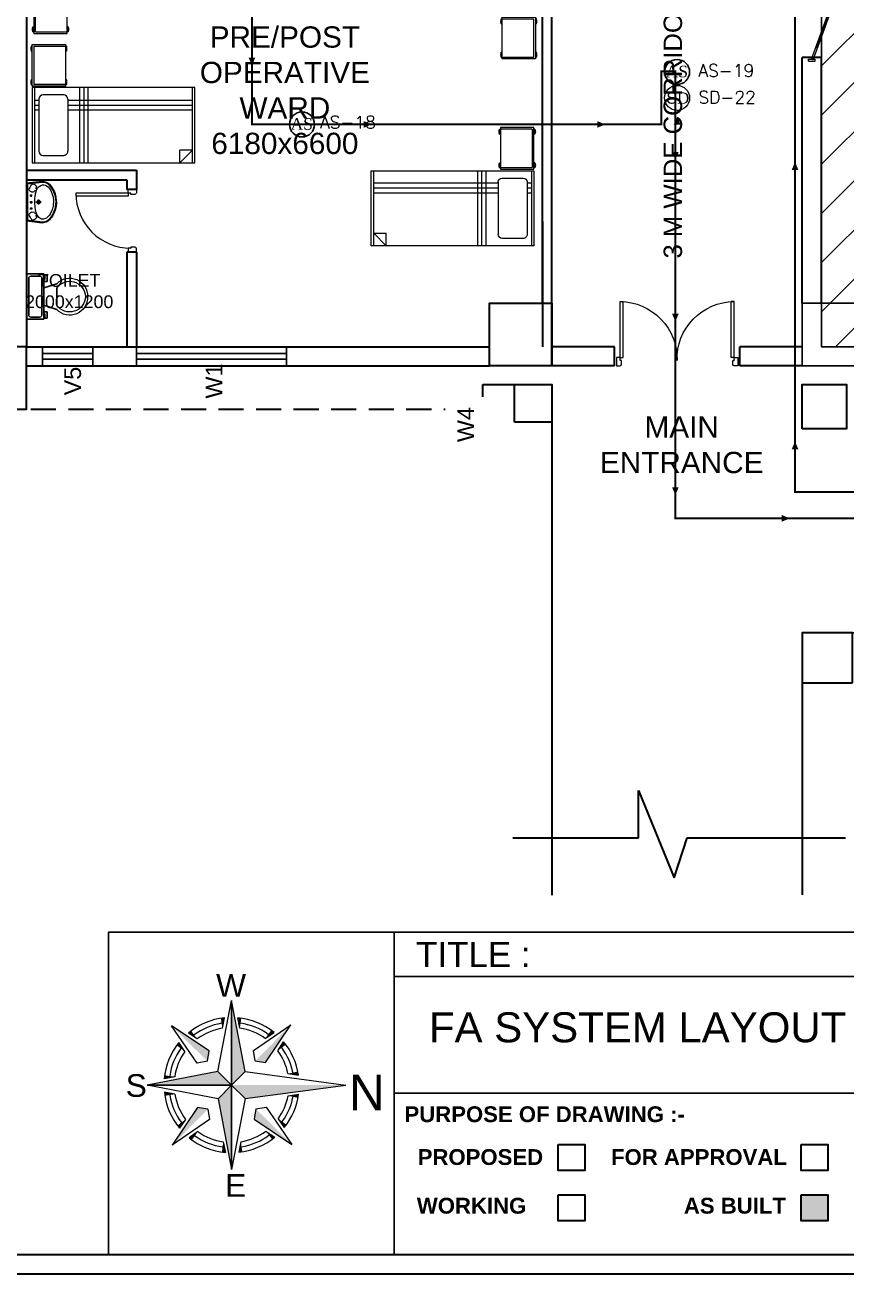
# Model space of a CAD drawing. Header units: millimetres. Extents: x 3552052 to 4144896, y -707811 to -630695.
# Drawn here: x 3879133 to 3888972, y -666235 to -651262 of the extents above; entities that cross this region are included whole.
import ezdxf
from ezdxf.enums import TextEntityAlignment as Align

# ---------------------------------------------------------------- set-up
doc = ezdxf.new("R2010")
doc.units = ezdxf.units.MM
doc.header["$LTSCALE"] = 6
doc.header["$MEASUREMENT"] = 0
doc.linetypes.add('HIDDEN', pattern=[0.375, 0.25, -0.125])
doc.layers.get('0').update_dxf_attribs({"linetype": 'CONTINUOUS', "lineweight": 0})
for name, color, linetype, lineweight in [('0.0', 8, 'CONTINUOUS', 0), ('Chajja', 7, 'CONTINUOUS', 0), ('COL', 5, 'CONTINUOUS', 0), ('D.F', 251, 'CONTINUOUS', 0), ('DIM', 7, 'CONTINUOUS', 0), ('DOOR', 44, 'CONTINUOUS', 0), ('FA-ABOVE SMOKE DETECTOR', 6, 'CONTINUOUS', 25), ('FA-BELOW SMOKE DERECTOR', 1, 'CONTINUOUS', 0), ('FA-FIRE TEXT', 7, 'CONTINUOUS', 0), ('formate text', 8, 'CONTINUOUS', 0), ('furniture', 33, 'CONTINUOUS', 0), ('JOINERY', 7, 'CONTINUOUS', 0), ('MEP_HVAC_TEXT', 7, 'CONTINUOUS', 0), ('TITLE', 7, 'CONTINUOUS', 0), ('WALL', 8, 'CONTINUOUS', 0), ('Window', 161, 'CONTINUOUS', 0)]:
    doc.layers.add(name, color=color, linetype=linetype, lineweight=lineweight)
doc.layers.add('FA-LOOPING', color=200, linetype='CONTINUOUS')
doc.styles.add('ARIAL', font='arial.ttf')
doc.styles.add('FORMATE', font='arialbd.ttf')
doc.styles.add('PDF Times New Roman', font='times.ttf')
doc.styles.add('ROMANS', font='romans.shx')
doc.styles.add('style3', font='arialbd.ttf')

# ---------------------------------------------------------------- blocks, each defined once
blk = doc.blocks.new('Z$W@#5624')
at = {"layer": 'DOOR'}
for p, q in [((1770, 446), (949, 745)), ((1779, 470), (957, 769)), ((1122, 709), (1113, 685)), ((1610, 518), (1117, 697)), ((0, 499), (25, 499)), ((0, 400), (0, 499)), ((0, 400), (25, 400)), ((19, 429), (28, 453)), ((19, 429), (840, 130)), ((25, 400), (25, 499)), ((28, 453), (849, 154)), ((183, 369), (192, 393)), ((188, 381), (680, 202)), ((1614, 529), (1606, 506)), ((1779, 470), (1770, 446)), ((1798, 499), (1773, 499)), ((1773, 400), (1773, 499)), ((1798, 400), (1773, 400)), ((1798, 400), (1798, 499)), ((685, 214), (676, 190))]:
    blk.add_line(p, q, dxfattribs=at)
at = {"layer": 'DOOR', "color": 145, "extrusion": (0, 0, -1)}
for centre, start_param, end_param in [((0, 449), -0.523599, 0.523599), ((1798, 449), 2.617994, 3.665191)]:
    blk.add_ellipse(centre, major_axis=(899, 0), ratio=1, start_param=start_param, end_param=end_param, dxfattribs=at)
blk = doc.blocks.new('A$C45A5314D')
at = {"layer": 'furniture', "color": 6, "ltscale": 0.75}
for p, q in [((-1962, 946), (-1950, 946)), ((-1962, 946), (-1950, 946)), ((-1962, 946), (-1962, 887)), ((-1962, 944), (-1950, 944)), ((-1962, 943), (-1950, 943)), ((-1962, 941), (-1950, 941)), ((-1962, 939), (-1950, 939)), ((-1962, 936), (-1950, 936)), ((-1962, 932), (-1950, 932)), ((-1962, 927), (-1950, 927)), ((-1962, 921), (-1950, 921)), ((-1962, 913), (-1950, 913)), ((-1962, 907), (-1950, 907)), ((-1962, 902), (-1950, 902)), ((-1950, 967), (-1550, 967)), ((-1950, 467), (-1950, 967)), ((-1930, 948), (-1930, 487)), ((-1930, 948), (-1550, 948)), ((-1550, 967), (-1550, 467)), ((-1538, 946), (-1550, 946)), ((-1538, 946), (-1550, 946)), ((-1538, 944), (-1550, 944)), ((-1538, 943), (-1550, 943)), ((-1538, 941), (-1550, 941)), ((-1538, 939), (-1550, 939)), ((-1538, 936), (-1550, 936)), ((-1538, 932), (-1550, 932)), ((-1538, 927), (-1550, 927)), ((-1538, 921), (-1550, 921)), ((-1538, 913), (-1550, 913)), ((-1538, 907), (-1550, 907)), ((-1538, 902), (-1550, 902)), ((-1538, 946), (-1538, 887)), ((-1962, 898), (-1950, 898)), ((-1962, 895), (-1950, 895)), ((-1962, 892), (-1950, 892)), ((-1962, 891), (-1950, 891)), ((-1962, 889), (-1950, 889)), ((-1962, 888), (-1950, 888)), ((-1962, 887), (-1950, 887)), ((-1538, 898), (-1550, 898)), ((-1538, 895), (-1550, 895)), ((-1538, 892), (-1550, 892)), ((-1538, 891), (-1550, 891)), ((-1538, 889), (-1550, 889)), ((-1538, 888), (-1550, 888)), ((-1538, 887), (-1550, 887)), ((-1962, 545), (-1950, 545)), ((-1962, 545), (-1950, 545)), ((-1962, 545), (-1962, 486)), ((-1962, 543), (-1950, 543)), ((-1962, 542), (-1950, 542)), ((-1962, 540), (-1950, 540)), ((-1962, 538), (-1950, 538)), ((-1962, 535), (-1950, 535)), ((-1962, 531), (-1950, 531)), ((-1962, 526), (-1950, 526)), ((-1962, 520), (-1950, 520)), ((-1962, 512), (-1950, 512)), ((-1962, 506), (-1950, 506)), ((-1962, 501), (-1950, 501)), ((-1962, 497), (-1950, 497)), ((-1962, 494), (-1950, 494)), ((-1962, 491), (-1950, 491)), ((-1962, 490), (-1950, 490)), ((-1962, 488), (-1950, 488)), ((-1962, 487), (-1950, 487)), ((-1962, 486), (-1950, 486)), ((-1962, 486), (-1950, 486)), ((-1550, 467), (-1950, 467)), ((-1550, 487), (-1930, 487)), ((-1538, 545), (-1550, 545)), ((-1538, 545), (-1550, 545)), ((-1538, 543), (-1550, 543)), ((-1538, 542), (-1550, 542)), ((-1538, 540), (-1550, 540)), ((-1538, 538), (-1550, 538)), ((-1538, 535), (-1550, 535)), ((-1538, 531), (-1550, 531)), ((-1538, 526), (-1550, 526)), ((-1538, 520), (-1550, 520)), ((-1538, 512), (-1550, 512)), ((-1538, 506), (-1550, 506)), ((-1538, 501), (-1550, 501)), ((-1538, 497), (-1550, 497)), ((-1538, 494), (-1550, 494)), ((-1538, 491), (-1550, 491)), ((-1538, 490), (-1550, 490)), ((-1538, 488), (-1550, 488)), ((-1538, 487), (-1550, 487)), ((-1538, 486), (-1550, 486)), ((-1538, 545), (-1538, 486))]:
    blk.add_line(p, q, dxfattribs=at)
at = {"layer": 'furniture', "color": 6}
for p, q in [((0, 450), (-1950, 450)), ((-1950, 450), (-1950, -450)), ((-1920, 450), (-1920, -450)), ((-1377, -450), (-1377, 450)), ((-1327, -450), (-1327, 450)), ((-1277, -450), (-1277, 450)), ((-30, -450), (-30, 450)), ((0, -450), (0, 450)), ((-1920, 300), (-1869, 300)), ((-1869, 313), (-1869, -313)), ((-1572, 362), (-1820, 362)), ((-1523, 313), (-1523, -313)), ((-1523, 300), (-30, 300)), ((-1920, 241), (-1869, 241)), ((-1920, 182), (-1869, 182)), ((-1523, 241), (-30, 241)), ((-1523, 182), (-30, 182)), ((-1820, -362), (-1572, -362)), ((-180, -450), (-30, -300)), ((-180, -450), (-180, -300)), ((-30, -300), (-180, -300)), ((-1950, -450), (0, -450))]:
    blk.add_line(p, q, dxfattribs=at)
at = {"layer": 'furniture', "color": 6, "ltscale": 0.75}
for centre, start, end in [((-1876, 917), 161.0754, 198.9247), ((-1624, 917), 341.0754, 18.9247), ((-1876, 516), 161.0754, 198.9247), ((-1624, 516), 341.0754, 18.9247)]:
    blk.add_arc(centre, 91.1, start, end, dxfattribs=at)
at = {"layer": 'furniture', "color": 6}
for centre, start, end in [((-1820, 313), 90, 180), ((-1572, 313), 0, 90), ((-1820, -313), 180, 270), ((-1572, -313), 270, 0)]:
    blk.add_arc(centre, 49.2, start, end, dxfattribs=at)
blk = doc.blocks.new('21500')
at = {"layer": 'DOOR'}
for p, q in [((68, 100), (68, 770)), ((68, 770), (102, 770)), ((102, 100), (102, 770)), ((1398, 100), (1398, 770)), ((1432, 770), (1398, 770)), ((1432, 100), (1432, 770)), ((68, 100), (102, 100)), ((68, 0), (68, 2)), ((82, 15), (80, 15)), ((1432, 100), (1398, 100)), ((1418, 15), (1420, 15)), ((1432, 0), (1432, 2))]:
    blk.add_line(p, q, dxfattribs=at)
for points in [[(82, 65), (68, 65), (68, 100), (22, 100), (22, 0), (68, 0)], [(82, 15), (82, 65)], [(1418, 65), (1432, 65), (1432, 100), (1478, 100), (1478, 0), (1432, 0)], [(1418, 15), (1418, 65)]]:
    blk.add_lwpolyline(points, dxfattribs=at)
at = {"layer": 'DOOR', "color": 145}
for centre, start, end in [((64, 84), 358.4209, 89.721), ((1436, 84), 90.279, 181.5791)]:
    blk.add_arc(centre, 686, start, end, dxfattribs=at)
at = {"layer": 'DOOR'}
for centre, start, end in [((68, 15), 270, 0), ((1432, 15), 180, 270)]:
    blk.add_arc(centre, 12.5, start, end, dxfattribs=at)
blk = doc.blocks.new('750')
at = {"layer": 'DOOR'}
for p, q in [((-50, 705), (-47.5, 705)), ((-35, 690), (-35, 692.5)), ((-50, 45), (-47.5, 45)), ((-35, 60), (-35, 57.5)), ((50, 45), (50, 80)), ((50, 80), (675, 80)), ((50, 45), (675, 45)), ((675, 45), (675, 80))]:
    blk.add_line(p, q, dxfattribs=at)
for points in [[(15, 690), (15, 705), (50, 705), (50, 750), (-50, 750), (-50, 705)], [(-35, 690), (15, 690)], [(15, 60), (15, 45), (50, 45), (50, 0), (-50, 0), (-50, 45)], [(-35, 60), (15, 60)]]:
    blk.add_lwpolyline(points, dxfattribs=at)
for centre, start, end in [((-35, 705), 180, 270), ((-35, 45), 90, 180)]:
    blk.add_arc(centre, 12.5, start, end, dxfattribs=at)
at = {"layer": 'DOOR', "color": 145}
blk.add_arc((15, 45), 660, 0, 90, dxfattribs=at)
blk = doc.blocks.new('rhej')
at = {"color": 8, "lineweight": 25}
for p, q in [((310, 111), (155, 163)), ((272, 189), (272, 266)), ((272, 266), (298, 266)), ((310, 189), (272, 189)), ((298, 266), (298, 215)), ((298, 215), (310, 215)), ((310, 279), (310, -264)), ((517, 279), (310, 279)), ((336, 228), (336, 8)), ((466, 254), (362, 254)), ((491, 8), (491, 228)), ((517, 8), (517, 279)), ((155, 8), (155, 111)), ((155, 8), (155, -96)), ((336, -212), (336, 8)), ((491, 8), (491, -212)), ((517, -264), (517, 8)), ((310, -96), (155, -147)), ((272, -173), (272, -251)), ((310, -173), (272, -173)), ((272, -251), (298, -251)), ((298, -251), (298, -199)), ((298, -199), (310, -199)), ((310, -264), (517, -264)), ((466, -238), (362, -238))]:
    blk.add_line(p, q, dxfattribs=at)
at = {"color": 8, "extrusion": (0, 0, -1)}
for centre, major_axis, start_param, end_param in [((0, 16), (151, -151), 2.319632, 4.738539), ((1, 2), (-134, -134), 0.814663, 3.31238), ((359, 231), (-16.2, -16.2), 0.643501, 2.498091), ((469, 231), (16.2, -16.2), 3.785094, 5.639684), ((0, 0), (-151, -151), 4.686239, 7.105146), ((1, 13), (-134, -134), 4.541602, 7.039318), ((359, -215), (-16.2, -16.2), -0.927295, 0.927295), ((469, -215), (16.2, -16.2), 5.35589, 7.21048)]:
    blk.add_ellipse(centre, major_axis=major_axis, ratio=1, start_param=start_param, end_param=end_param, dxfattribs=at)
blk = doc.blocks.new('u46')
at = {"color": 8, "lineweight": 25}
for p, q in [((-10, 228), (175, 249)), ((-10, 220), (181, 242)), ((-1, -209), (1, 209)), ((57, 81), (29, 81)), ((62, 2), (29, 2)), ((44, 93), (44, 67)), ((44, 14), (44, -13)), ((163, 3), (102, 3)), ((133, -27), (133, 33)), ((62, -73), (29, -73)), ((44, -61), (44, -87)), ((-10, -216), (181, -238)), ((-10, -224), (175, -245))]:
    blk.add_line(p, q, dxfattribs=at)
at = {"color": 8, "extrusion": (0, 0, -1)}
for centre, major_axis, start_param, end_param in [((56, 154), (0, 34), 4.33982, 5.202657), ((145, 128), (1, 126), -1.238036, -0.892193), ((66, 199), (0, 20.7), -1.101507, 0.481509), ((57, 163), (-0.3, 56.9), 0.324902, 0.965135), ((208, 103), (0, 110), -1.431017, -0.436146), ((110, 167), (-6.08, 6.08), 4.867594, 6.265028), ((110, 165), (5.47, 5.47), 2.097053, 3.541809), ((90, 185), (0, 17.9), 0.880684, 2.260744), ((190, 138), (0, 70.9), -0.405199, 0.56573), ((188, 150), (0, 99.5), -0.132539, 0.848731), ((186, 148), (0.1, 94.4), -0.049658, 0.838116), ((154, 79), (0, 140), 0.557563, 1.193786), ((57, 20), (0, 275), 0.806541, 1.180915), ((50, 14), (0, 294), 0.809856, 1.41441), ((65, 170), (0.3, 49.2), 3.359735, 4.09512), ((44, 81), (0.02, 6.43), 3.139035, 9.42222), ((44, 2), (0.08, 6.43), 3.12883, 9.412015), ((62, 153), (0, 31.9), 2.620328, 3.422401), ((104, 118), (-0.2, 26.8), -1.278641, -0.487266), ((820, -1), (0, 732), -1.56667, -1.474079), ((888, 37), (1, 801), 4.558159, 4.668067), ((96, 136), (0, 7.39), -0.727724, 1.373337), ((387, 48), (0, 296), -1.495794, -1.328336), ((133, 3), (0, 21.6), 3.141254, 9.424439), ((133, 3), (-0.1, 15.5), 3.145308, 9.428493), ((133, 3), (0, 10.9), 3.142047372431534, 9.42523267961112), ((13, 7), (0, 298), 1.141495, 1.637774), ((35, 3), (0, 303), 1.155365, 1.952189), ((72, -2), (0, 274), 1.346594, 1.865175), ((56, -148), (0, 34), 4.222121, 5.084958), ((65, -164), (0.1, 49.2), -0.960797, -0.225412), ((44, -73), (0.02, 6.43), 3.139035, 9.42222), ((62, -147), (-0.1, 31.9), -0.276767, 0.525307), ((104, -111), (0.2, 26.8), 3.628858, 4.420234), ((97, -128), (-0.03, 8.55), 1.455188, 3.796569), ((263, -74), (0, 167), 4.181112, 4.641559), ((163, -80), (0, 126), 2.054055, 2.802751), ((56, -13), (0, 287), 1.808981, 2.322804), ((62, -11), (0, 247), 1.579809, 2.112792), ((124, -52), (0, 200), 1.868215, 2.281789), ((145, -122), (0, 126), 4.027191, 4.373034), ((66, -193), (0, 20.7), 2.661884, 4.2449), ((57, -157), (0.3, 56.9), 2.176458, 2.816691), ((110, -161), (-6.08, 6.08), 4.730546, 6.12798), ((111, -159), (6.17, 6.17), 4.354779, 6.027124), ((90, -178), (0, 17.9), 0.880848, 2.260908), ((193, -126), (0, 80.1), 3.554495, 4.299548), ((181, -107), (0, 94.7), 2.890537, 3.362984), ((185, -162), (-0.1, 83.2), 2.850118, 3.264751), ((188, -160), (0, 78.1), 2.562376, 3.231693), ((187, -138), (0, 106), 2.310552, 2.942572), ((172, -117), (0, 123), 2.127435, 2.640092)]:
    blk.add_ellipse(centre, major_axis=major_axis, ratio=1, start_param=start_param, end_param=end_param, dxfattribs=at)
blk = doc.blocks.new('AAA')
at = {"layer": 'D.F', "linetype": 'ByBlock', "lineweight": -3}
h = blk.add_hatch(dxfattribs=at)
h.set_pattern_fill('ANSI31', scale=3333, style=0)
h.set_pattern_definition([(45, (895212.25, 36082.3), (-294.59836, 294.59836), [])])
h.paths.add_polyline_path([(3931564.4, -681421.4), (3937894.4, -681421.4), (3937894.4, -697851.4), (3931564.4, -697851.4)])
at = {"layer": 'Chajja', "color": 7, "linetype": 'ByBlock', "lineweight": 30}
for p, q in [((3927504.4, -698306.5), (3927884.4, -698306.5)), ((3927504.4, -698451.4), (3927504.4, -698306.5))]:
    blk.add_line(p, q, dxfattribs=at)
at = {"layer": 'Chajja', "color": 7, "linetype": 'HIDDEN', "lineweight": 30, "ltscale": 200}
blk.add_line((3904539.4, -698601.4), (3927054.4, -698601.4), dxfattribs=at)
at = {"layer": 'COL', "color": 7, "lineweight": 30}
for points in [[(3928334.4, -697331.5), (3928334.4, -698081.5), (3927584.4, -698081.5), (3927584.4, -697331.5)], [(3922039.4, -697851.4), (3921289.4, -697851.4), (3921289.4, -698601.4), (3922039.4, -698601.4)], [(3927884.4, -698756.5), (3927884.4, -698306.5), (3928334.4, -698306.5), (3928334.4, -698756.5)], [(3931334.4, -698836.5), (3931334.4, -698306.5), (3931864.4, -698306.5), (3931864.4, -698836.5)]]:
    blk.add_lwpolyline(points, close=True, dxfattribs=at)
at = {"layer": 'COL', "color": 7, "lineweight": 30, "elevation": -101230.8}
blk.add_lwpolyline([(3931934.4, -701881.4), (3931934.4, -701281.4), (3931334.4, -701281.4), (3931334.4, -701881.4)], close=True, dxfattribs=at)
at = {"layer": 'D.F', "color": 7, "lineweight": -3}
blk.add_line((3931653.5, -701281.5), (3937594.4, -701281.5), dxfattribs=at)
for points in [[(3932084.4, -697331.5), (3932084.4, -698081.5), (3931334.4, -698081.5), (3931334.4, -697331.5)], [(3931334.4, -698836.5), (3931334.4, -698306.5), (3931864.4, -698306.5), (3931864.4, -698836.5)]]:
    blk.add_lwpolyline(points, close=True, dxfattribs=at)
at = {"layer": 'WALL', "color": 7, "linetype": 'ByBlock', "lineweight": 30}
for p, q in [((3922039.4, -691926.4), (3922039.4, -696651.4)), ((3928219.4, -697331.5), (3928219.4, -691926.4)), ((3928334.4, -698081.4), (3928334.4, -691926.4)), ((3931564.4, -694386.7), (3931334.4, -694386.7)), ((3931334.4, -697331.5), (3931334.4, -694386.7)), ((3931564.4, -697331.5), (3931564.4, -694386.7)), ((3922039.4, -695736.4), (3923354.4, -695736.4)), ((3923354.4, -695736.4), (3923354.4, -695966.5)), ((3922039.4, -695851.4), (3923239.4, -695851.4)), ((3923239.4, -695851.4), (3923239.4, -695966.5)), ((3923354.4, -695966.5), (3923239.4, -695966.5)), ((3922039.4, -696651.4), (3922039.4, -697851.4)), ((3923239.4, -696716.4), (3923239.4, -697851.4)), ((3923354.4, -696716.4), (3923239.4, -696716.4)), ((3923354.4, -696716.4), (3923354.4, -697851.4)), ((3928334.4, -697331.5), (3928334.4, -696866.4)), ((3922039.4, -697851.4), (3924039.4, -697851.4)), ((3924039.4, -697851.4), (3927584.4, -697851.4)), ((3929084.4, -697851.4), (3928334.4, -697851.4)), ((3929084.4, -697851.4), (3928334.4, -697851.4)), ((3929084.4, -698081.4), (3929084.4, -697851.4)), ((3929084.4, -698081.4), (3929084.4, -697851.4)), ((3930584.4, -698081.4), (3930584.4, -697851.4)), ((3931334.4, -697851.4), (3930584.4, -697851.4)), ((3930584.4, -698081.4), (3930584.4, -697851.4)), ((3931334.4, -697851.4), (3930584.4, -697851.4)), ((3922039.4, -698081.4), (3927584.4, -698081.4)), ((3929084.4, -698081.4), (3928334.4, -698081.4)), ((3929084.4, -698081.4), (3928334.4, -698081.4)), ((3931334.4, -698081.4), (3930584.4, -698081.4)), ((3931334.4, -698081.4), (3930584.4, -698081.4)), ((3928334.4, -698756.5), (3928334.4, -704427.7)), ((3931334.4, -701281.4), (3931334.4, -704423.6)), ((3929373.3, -703170.5), (3929799.9, -704217.2)), ((3929373.3, -703738.7), (3929373.3, -703170.5)), ((3927863.9, -703738.7), (3929373.3, -703738.7)), ((3929799.9, -704217.2), (3929955.2, -703738.7)), ((3929955.2, -703738.7), (3931852.6, -703738.7))]:
    blk.add_line(p, q, dxfattribs=at)
at = {"layer": 'WALL', "color": 7, "lineweight": 30}
blk.add_line((3928219.4, -696351.4), (3928219.4, -697851.4), dxfattribs=at)
at = {"layer": 'WALL', "color": 7, "linetype": 'ByBlock', "lineweight": -3}
blk.add_lwpolyline([(3931564.4, -681421.4), (3937894.4, -681421.4), (3937894.4, -697851.4), (3931564.4, -697851.4)], close=True, dxfattribs=at)
at = {"layer": 'Window', "color": 7, "linetype": 'Continuous', "lineweight": -3}
for points in [[(3922830.9, -698081.4), (3922830.9, -697851.4), (3922230.9, -697851.4), (3922230.9, -698081.4)], [(3925154.4, -697851.4), (3925154.4, -698081.4), (3923354.4, -698081.4), (3923354.4, -697851.4)], [(3922830.9, -698001.4), (3922830.9, -697931.4), (3922230.9, -697931.4), (3922230.9, -698001.4)], [(3925154.4, -697931.4), (3925154.4, -698001.4), (3923354.4, -698001.4), (3923354.4, -697931.4)]]:
    blk.add_lwpolyline(points, close=True, dxfattribs=at)
at = {"layer": 'D.F', "color": 8, "linetype": 'Continuous', "lineweight": -3, "xscale": 0.8343726266175508, "yscale": 0.8343726266175508, "zscale": 0.8343726266175508, "rotation": 270}
blk.add_blockref('Z$W@#5624', (3931074.4, -692926.7), dxfattribs=at)
at = {"layer": 'DOOR', "color": 8, "lineweight": -3, "rotation": 180}
blk.add_blockref('750', (3923304.4, -695966.4), dxfattribs=at)
at = {"layer": 'DOOR', "color": 8, "linetype": 'Continuous', "lineweight": -3, "xscale": -1}
blk.add_blockref('21500', (3930584.4, -698081.4), dxfattribs=at)
blk.add_blockref('21500', (3930584.4, -698081.4), dxfattribs=at)
at = {"layer": 'furniture', "color": 8, "linetype": 'Continuous', "lineweight": -3, "xscale": -1}
for p, rotation in [((3924074.9, -693129.7), 179.9999868732303), ((3926168.6, -696191.8), 359.9999868732307)]:
    blk.add_blockref('A$C45A5314D', p, dxfattribs=dict(at, rotation=rotation))
at = {"layer": 'furniture', "color": 8, "linetype": 'Continuous', "lineweight": -3}
for p, rotation in [((3926186.3, -693435.5), 180.0000131267693), ((3924055.4, -695195.6), 1.312676974619592e-05)]:
    blk.add_blockref('A$C45A5314D', p, dxfattribs=dict(at, rotation=rotation))
at = {"layer": 'WALL', "color": 8, "linetype": 'ByBlock', "lineweight": -3}
blk.add_blockref('u46', (3922049.6, -696120.5), dxfattribs=at)
at = {"layer": 'WALL', "color": 8, "linetype": 'ByBlock', "lineweight": -3, "rotation": 180}
blk.add_blockref('rhej', (3922556.8, -697243.5), dxfattribs=at)
at = {"layer": 'DIM', "color": 7, "lineweight": -3, "attachment_point": 5, "style": 'ARIAL'}
for s, insert, char_height, width in [('PRE/POST \\POPERATIVE WARD\\P6180x6600', (3925134.2, -694778.6), 255, 2454.158), ('TOILET\\P2000x1200', (3922549.9, -697185.8, -101230.8), 153, 1626.956), ('MAIN ENTRANCE', (3929889.5, -699028.8), 255, 2770.907)]:
    blk.add_mtext(s, dxfattribs=dict(at, insert=insert, char_height=char_height, width=width))
at = {"layer": 'JOINERY', "color": 7, "lineweight": -3, "style": 'ARIAL', "width": 1}
for s, p in [('V5', (3922690.7, -698434.2)), ('W1', (3924386, -698472.9)), ('W4', (3927402.4, -698994.9))]:
    blk.add_text(s, height=200, rotation=90, dxfattribs=at).set_placement(p)
at = {"layer": 'WALL', "color": 7, "linetype": 'Continuous', "lineweight": -3, "insert": (3929784.8, -695212.6), "char_height": 220.414, "width": 4941.395, "attachment_point": 5, "rotation": 90, "style": 'ARIAL'}
blk.add_mtext('3 M WIDE CORRIDOR', dxfattribs=at)
blk = doc.blocks.new('SMOKE DETECTOR')
at = {"layer": 'FA-BELOW SMOKE DERECTOR', "color": 7}
blk.add_circle((931029, -118294), 166, dxfattribs=at)
at = {"layer": 'FA-BELOW SMOKE DERECTOR', "insert": (930887, -118373), "char_height": 150, "attachment_point": 7, "style": 'PDF Times New Roman'}
blk.add_mtext('{\\fArial|b0|i0|c0|p34;S}D', dxfattribs=at)
blk = doc.blocks.new('above smoke detector')
at = {"layer": 'FA-ABOVE SMOKE DETECTOR', "color": 7}
blk.add_circle((0, 0), 300, dxfattribs=at)
at = {"layer": 'FA-ABOVE SMOKE DETECTOR', "color": 53, "style": 'PDF Times New Roman'}
blk.add_text('AS', height=277.4, dxfattribs=at).set_placement((-274, -128))
blk = doc.blocks.new('A$C4A7C6C7E')
at = {"layer": 'TITLE', "color": 8, "lineweight": 5}
for p, q in [((-4207, 4144), (0, 26095)), ((0, 26095), (0, 0)), ((0, 0), (0, 26095)), ((4144, 4207), (0, 26095)), ((-2825, 17519), (-2234, 20757)), ((2559, 17560), (1919, 20788)), ((-6941, 10518), (-18592, 18312)), ((-10622, 6781), (-18592, 18312)), ((-10607, 14226), (-13343, 16056)), ((6781, 10622), (18312, 18592)), ((10390, 14385), (13098, 16257)), ((10518, 6941), (18312, 18592)), ((-14385, 10390), (-16257, 13098)), ((14226, 10607), (16056, 13343)), ((-7437, 7325), (-6941, 10518)), ((7325, 7437), (6781, 10622)), ((-4207, 4144), (-26095, 0)), ((-7437, 7325), (-10622, 6781)), ((-4207, 4144), (0, 0)), ((0, 0), (-4207, 4144)), ((0, 0), (4144, 4207)), ((4144, 4207), (0, 0)), ((7325, 7437), (10518, 6941)), ((0, 0), (-26095, 0)), ((-26095, 0), (0, 0)), ((-4144, -4207), (-26095, 0)), ((-17560, 2559), (-20788, 1919)), ((0, 0), (-4144, -4207)), ((-4144, -4207), (0, 0)), ((0, 0), (4207, -4144)), ((4207, -4144), (0, 0)), ((0, 0), (0, -26095)), ((0, -26095), (0, 0)), ((17394, 3514), (20646, 3095)), ((17394, 3514), (20646, 3095)), ((-17519, -2825), (-20757, -2234)), ((17433, -3312), (20680, -2857)), ((17433, -3312), (20680, -2857)), ((17434, -3310), (20680, -2857)), ((-10518, -6941), (-18312, -18592)), ((-7325, -7437), (-10518, -6941)), ((-7325, -7437), (-6781, -10622)), ((-4144, -4207), (0, -26095)), ((4207, -4144), (0, -26095)), ((7437, -7325), (6941, -10518)), ((7437, -7325), (10622, -6781)), ((10622, -6781), (18592, -18312)), ((-6781, -10622), (-18312, -18592)), ((-14226, -10607), (-16056, -13343)), ((6941, -10518), (18592, -18312)), ((14385, -10390), (16257, -13098)), ((-10390, -14385), (-13098, -16257)), ((10607, -14226), (13343, -16056)), ((-2559, -17560), (-1919, -20788)), ((2825, -17519), (2234, -20757))]:
    blk.add_line(p, q, dxfattribs=at)
at = {"layer": 'TITLE', "color": 5}
for p in [(4144, 4207), (4207, -4144)]:
    blk.add_line(p, (35289, 0), dxfattribs=at)
at = {"layer": 'TITLE', "color": 8, "lineweight": 5}
for radius, start, end in [(20877, 96.14269, 129.72625), (20877, 51.14269, 84.72625), (19311, 99.1612, 126.70773), (17745, 99.1612, 126.70773), (17745, 54.16121, 81.70773), (19311, 54.16121, 81.70773), (20877, 141.14269, 174.72625), (20877, 8.52692, 39.72625), (19311, 144.16121, 171.70773), (17745, 144.16121, 171.70773), (17745, 11.42181, 36.70773), (19311, 9.85136, 36.70773), (20877, 186.14269, 219.72625), (19311, 189.1612, 216.70773), (17745, 189.1612, 216.70773), (17745, 324.16121, 349.24868), (19311, 324.16121, 350.81434), (20877, 321.14269, 352.1348), (17745, 234.16121, 261.70773), (17745, 279.1612, 306.70773), (20877, 231.14269, 264.72625), (19311, 234.16121, 261.70773), (20877, 276.14269, 309.72625), (19311, 279.1612, 306.70773)]:
    blk.add_arc((0, 0), radius, start, end, dxfattribs=at)
for points in [[(0, 26095), (4144, 4207), (0, 0)], [(-3324, 20610), (-2234, 20757), (-2825, 17519)], [(3011, 20658), (1919, 20788), (2559, 17560)], [(-18592, 18312), (-6941, 10518), (-7437, 7325)], [(-13343, 16056), (-12479, 16737), (-10607, 14226)], [(18312, 18592), (10518, 6941), (7325, 7437)], [(13098, 16257), (12223, 16924), (10390, 14385)], [(-16257, 13098), (-16924, 12223), (-14385, 10390)], [(16056, 13343), (16737, 12479), (14226, 10607)], [(-26095, 0), (-4207, 4144), (0, 0)], [(20646, 3095), (20457, 4167), (17394, 3514)], [(-20658, 3011), (-20788, 1919), (-17560, 2559)], [(0, -26095), (-4144, -4207), (0, 0)], [(-20610, -3324), (-20757, -2234), (-17519, -2825)], [(20680, -2857), (20503, -3930), (17433, -3312)], [(-18312, -18592), (-10518, -6941), (-7325, -7437)], [(18592, -18312), (6941, -10518), (7437, -7325)], [(-16056, -13343), (-16737, -12479), (-14226, -10607)], [(16257, -13098), (16924, -12223), (14385, -10390)], [(-13098, -16257), (-12223, -16924), (-10390, -14385)], [(13343, -16056), (12479, -16737), (10607, -14226)], [(-3011, -20658), (-1919, -20788), (-2559, -17560)], [(3324, -20610), (2234, -20757), (2825, -17519)]]:
    blk.add_solid(points, dxfattribs=at)
at = {"layer": 'TITLE', "color": 5}
blk.add_solid([(35289, 0), (4207, -4144), (0, 0)], dxfattribs=at)

msp = doc.modelspace()

# ---------------------------------------------------------------- hatches: boundary and pattern name
at = {"layer": 'MEP_HVAC_TEXT', "lineweight": -3}
h = msp.add_hatch(color=1, dxfattribs=at)
h.dxf.hatch_style = 1
h.paths.add_polyline_path([(3888434.7, -665284.1), (3888434.7, -665596.7), (3888753.6, -665596.7), (3888753.6, -665284.1)])

# ---------------------------------------------------------------- linework, layer by layer
at = {"lineweight": -3}
for p in [(3901312.7, -662135.9), (3880132.7, -666003.3)]:
    msp.add_line(p, (3880132.7, -662135.9), dxfattribs=at)
at = {"color": 7, "lineweight": 30}
for points in [[(3901544.5, -634223.7), (3901544.5, -666235.1), (3856463.3, -666235.1), (3856463.3, -634223.7)], [(3901312.7, -634455.5), (3901312.7, -666003.3), (3856695.2, -666003.3), (3856695.2, -634455.5)]]:
    msp.add_lwpolyline(points, close=True, dxfattribs=at)
at = {"layer": '0.0', "color": 7, "lineweight": 30, "elevation": -120}
for points in [[(3885524.4, -664681.1), (3885843.3, -664681.1), (3885843.3, -664993.8), (3885524.4, -664993.8)], [(3888434.7, -664681.1), (3888753.6, -664681.1), (3888753.6, -664993.8), (3888434.7, -664993.8)], [(3885524.4, -665284.1), (3885843.3, -665284.1), (3885843.3, -665596.7), (3885524.4, -665596.7)], [(3888434.7, -665284.1), (3888753.6, -665284.1), (3888753.6, -665596.7), (3888434.7, -665596.7)]]:
    msp.add_lwpolyline(points, close=True, dxfattribs=at)
at = {"layer": 'FA-LOOPING', "lineweight": 30}
msp.add_lwpolyline([(3877572.1, -649245.2, 25, 25, 0), (3881852.7, -649245.2, 25, 25, 0), (3881852.7, -652454.5, 25, 25, 0), (3886757.3, -652454.5, 25, 25, 0), (3886757.3, -651817.4, 25, 25, 0), (3886926.9, -651817.4, 25, 25, 0), (3886926.9, -657176.6, 25, 25, 0), (3893957.7, -657176.6, 25, 25, 0), (3893957.7, -656860.1, 25, 25, 0), (3888361, -656860.1, 25, 25, 0), (3888361, -643826.1, 25, 25, 0), (3886948.2, -643826.1, 25, 25, 0), (3886948.2, -640184.1, 25, 25, 0), (3888297.7, -640184.1, 25, 25, 0)], format="xyseb", dxfattribs=at)
at = {"layer": 'FA-LOOPING', "color": 200, "lineweight": -3}
for points in [[(3881852.7, -651653.6, 80.4, 0, 0), (3881852.7, -651748.4, 0, 0, 0)], [(3886947.7, -652457.2, 80.4, 0, 0), (3886947.7, -652362.4, 0, 0, 0)], [(3883192.8, -652454.5, 80.4, 0, 0), (3883287.7, -652454.5, 0, 0, 0)], [(3885990.8, -652454.5, 80.4, 0, 0), (3886085.7, -652454.5, 0, 0, 0)], [(3886926.9, -652783.6, 80.4, 0, 0), (3886926.9, -652878.4, 0, 0, 0)], [(3888361, -652999.4, 80.4, 0, 0), (3888361, -652904.5, 0, 0, 0)], [(3886926.9, -654722.2, 80.4, 0, 0), (3886926.9, -654817, 0, 0, 0)], [(3888361, -656349.4, 80.4, 0, 0), (3888361, -656254.5, 0, 0, 0)], [(3886926.9, -656802.8, 80.4, 0, 0), (3886926.9, -656897.7, 0, 0, 0)], [(3888202.1, -657176.6, 80.4, 0, 0), (3888296.9, -657176.6, 0, 0, 0)]]:
    msp.add_lwpolyline(points, format="xyseb", dxfattribs=at)
at = {"layer": 'MEP_HVAC_TEXT', "lineweight": -3}
for p, q in [((3883556.2, -662135.9), (3883556.2, -666003.3)), ((3890037.9, -662669), (3883556.2, -662669)), ((3890037.9, -664069.1), (3883556.2, -664069.1))]:
    msp.add_line(p, q, dxfattribs=at)

# ---------------------------------------------------------------- block references
at = {"color": 0, "lineweight": -3}
msp.add_blockref('AAA', (-42886.7, 42732.5), dxfattribs=at)
at = {"layer": 'FA-ABOVE SMOKE DETECTOR', "lineweight": -3, "xscale": 0.4999999999993358, "yscale": 0.4999999999993358, "zscale": 0.4999999999993358}
for p in [(3886947.7, -651825.7), (3882452.7, -652454.5)]:
    msp.add_blockref('above smoke detector', p, dxfattribs=at)
at = {"layer": 'FA-BELOW SMOKE DERECTOR', "color": 6, "lineweight": -3, "xscale": 0.9035551315104862, "yscale": 0.9035551315104862, "zscale": 0.9035551315104862}
msp.add_blockref('SMOKE DETECTOR', (3045711.9, -545251.5), dxfattribs=at)
at = {"layer": 'TITLE', "lineweight": -3, "extrusion": (1.31196e-09, -7.57547e-09, 1), "xscale": 0.03882096918586916, "yscale": 0.03882096918586916, "zscale": 0.03882096918586916}
msp.add_blockref('A$C4A7C6C7E', (3881608.9, -663969.8, 0), dxfattribs=at)

# ---------------------------------------------------------------- texts
at = {"layer": 'FA-FIRE TEXT', "color": 200, "lineweight": -3, "char_height": 150, "width": 349.838, "attachment_point": 1, "style": 'ROMANS'}
for s, insert in [('{\\C256;AS-19}', (3887203.5, -651734)), ('{\\C256;SD-22}', (3887203.5, -652054.6)), ('{\\C256;AS-18}', (3882668.8, -652353.6))]:
    msp.add_mtext(s, dxfattribs=dict(at, insert=insert))
at = {"layer": 'formate text', "color": 7, "lineweight": 30, "ltscale": 100, "style": 'style3'}
msp.add_text('PURPOSE OF DRAWING :-', height=189.849, dxfattribs=at).set_placement((3883680.8, -664414.5, -120))
at = {"layer": 'formate text', "color": 7, "lineweight": 30, "style": 'FORMATE'}
for s, height, p in [('PROPOSED ', 189.85, (3885415.8, -664927.8, -120)), ('FOR APPROVAL', 189.849, (3888262.9, -664927.8, -120)), ('WORKING', 189.85, (3885140.4, -665511.2, -120)), ('AS BUILT', 189.85, (3888251.3, -665511.2, -120))]:
    msp.add_text(s, height=height, dxfattribs=at).set_placement(p, align=Align.RIGHT)
at = {"layer": 'TITLE', "color": 7, "lineweight": 30, "style": 'ARIAL'}
for s, height, p in [('TITLE :', 300, (3883819.2, -662554.7)), ('W', 271.8, (3881423.5, -662911.8, 0)), ('S', 271.8, (3880339.6, -664111.3, 0)), ('E', 271.8, (3881530.4, -665309.5, 0))]:
    msp.add_text(s, height=height, dxfattribs=at).set_placement(p)
at = {"layer": 'TITLE', "color": 5, "lineweight": -3, "style": 'ARIAL'}
msp.add_text('N', height=428.6, rotation=180, dxfattribs=at).set_placement((3883445.6, -663844.3, 0))
at = {"layer": 'TITLE', "color": 7, "lineweight": 30, "insert": (3883778.5, -663097.6), "char_height": 359.995, "attachment_point": 1, "style": 'ARIAL'}
msp.add_mtext_dynamic_manual_height_columns('\\pxqc;FA SYSTEM LAYOUT', width=5392.273, gutter_width=12, heights=[0], dxfattribs=at)

doc.saveas('drawing.dxf')
